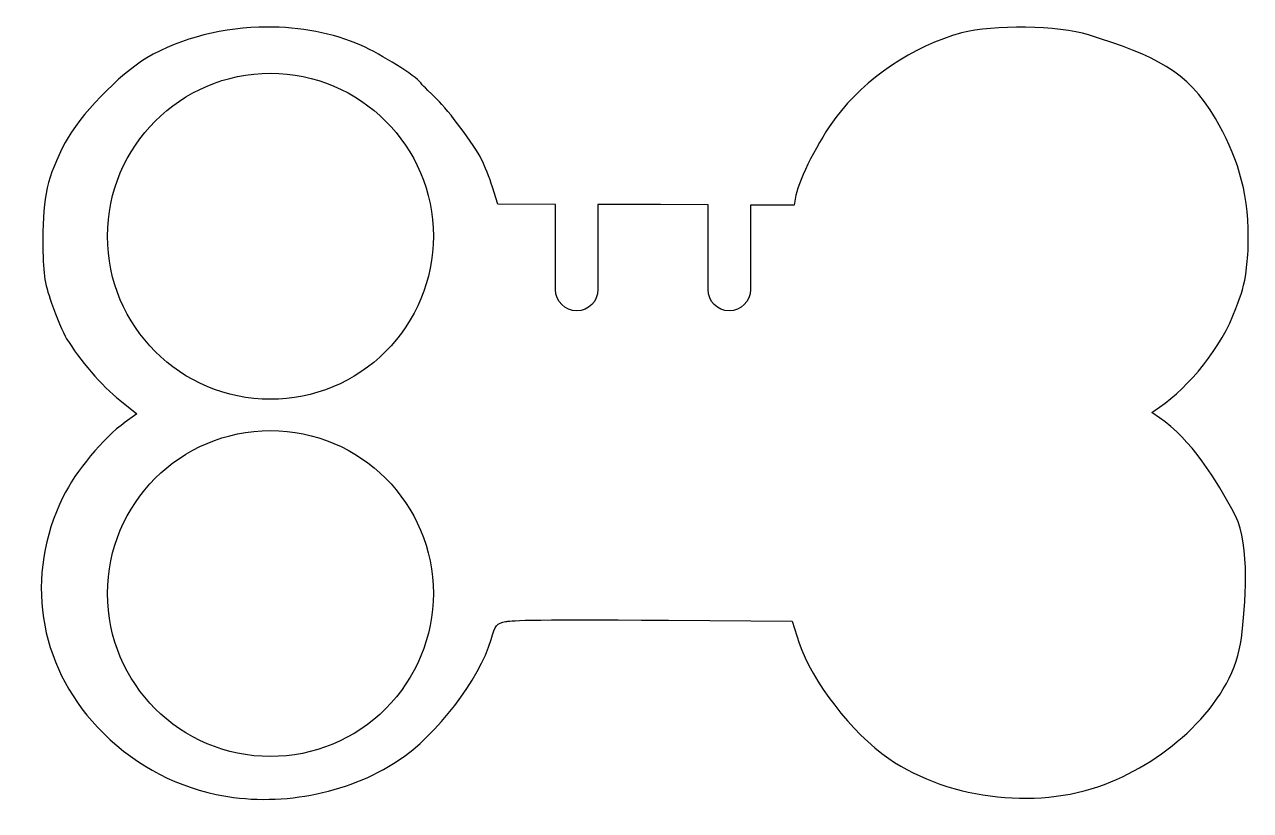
# Model space of a CAD drawing. Extents: x -267 to -205.9, y 128.5 to 167.6.
import ezdxf

# ---------------------------------------------------------------- set-up
doc = ezdxf.new("R2010")
doc.units = 0
doc.layers.add('Layer_1', color=7, linetype='CONTINUOUS')

msp = doc.modelspace()

# ---------------------------------------------------------------- linework, layer by layer
at = {"layer": 'Layer_1', "color": 7}
for points in [[(-254.900134, 167.468819), (-254.900134, 167.468819)], [(-254.723194, 165.163086), (-254.723194, 165.163086)], [(-240.525543, 154.396199), (-240.525543, 158.638902), (-243.397924, 158.64276), (-243.662508, 159.489426)], [(-228.54598, 159.10027), (-228.64134, 158.593151), (-230.812027, 158.605828), (-230.812027, 154.396199)], [(-232.92759, 154.396199), (-232.92759, 158.618508), (-235.29892, 158.632286), (-238.40998, 158.636147), (-238.40998, 154.396199)], [(-262.226338, 148.887904), (-261.380221, 148.213768), (-261.952935, 147.797047)], [(-210.440214, 148.019187), (-210.82055, 148.281566), (-210.440214, 148.544496)], [(-254.723194, 147.378125), (-254.723194, 147.378125)], [(-234.903699, 137.935808), (-228.731741, 137.892261), (-228.383925, 136.795895)]]:
    msp.add_lwpolyline(points, dxfattribs=at)
for points in [[(-254.900134, 167.468819), (-257.020308, 167.45945), (-259.160834, 166.936955), (-260.884678, 165.92652)], [(-250.195512, 166.547186), (-251.614328, 167.172797), (-253.251109, 167.476098), (-254.900134, 167.468819)], [(-213.984527, 167.07856), (-215.444767, 167.543941), (-218.747532, 167.592399), (-220.295391, 167.173369)], [(-220.295391, 167.173369), (-222.708828, 166.52), (-225.118411, 164.907613), (-226.565466, 162.958776)], [(-207.651062, 162.906963), (-209.084782, 165.339439), (-210.647235, 166.014957), (-213.984527, 167.07856)], [(-247.239344, 164.687387), (-247.493327, 165.035076), (-249.196916, 166.106869), (-250.195512, 166.547186)], [(-260.884678, 165.92652), (-262.217007, 165.145569), (-264.280675, 163.00795), (-264.94438, 161.721299)], [(-262.837634, 157.048647), (-262.837437, 161.530047), (-259.204594, 165.16289), (-254.723194, 165.163086)], [(-254.723194, 165.163086), (-250.241579, 165.163196), (-246.608398, 161.530263), (-246.608202, 157.048647)], [(-246.424097, 163.861116), (-247.239384, 164.687226), (-247.096915, 164.499387), (-247.239344, 164.687387)], [(-244.202701, 160.874632), (-244.576826, 161.603152), (-245.847675, 163.311477), (-246.424097, 163.861116)], [(-226.565466, 162.958776), (-227.424858, 161.801385), (-228.386965, 159.909991), (-228.54598, 159.10027)], [(-206.01616, 157.000139), (-206.018982, 159.385696), (-206.623626, 161.163797), (-207.651062, 162.906963)], [(-264.94438, 161.721299), (-265.850009, 159.965651), (-266.057798, 159.057813), (-266.055077, 156.872809)], [(-243.662508, 159.489426), (-243.807765, 159.955031), (-244.050538, 160.578338), (-244.202701, 160.874632)], [(-254.723194, 148.933655), (-259.20481, 148.933851), (-262.837743, 152.567032), (-262.837634, 157.048647)], [(-246.608202, 157.048647), (-246.60815, 154.896401), (-247.463103, 152.832291), (-248.98497, 151.310423)], [(-206.099943, 155.49973), (-206.054692, 155.876234), (-206.015426, 156.350771), (-206.01616, 157.000139)], [(-266.055077, 156.872809), (-266.052819, 155.17021), (-266.00336, 154.807315), (-265.624578, 153.717652)], [(-206.637379, 153.459684), (-206.365896, 154.206621), (-206.220475, 154.496836), (-206.099943, 155.49973)], [(-239.46776, 153.338416), (-240.053752, 153.338416), (-240.525543, 153.810209), (-240.525543, 154.396199)], [(-238.40998, 154.396199), (-238.40998, 153.810209), (-238.88177, 153.338416), (-239.46776, 153.338416)], [(-231.86981, 153.338416), (-232.455796, 153.338416), (-232.92759, 153.810207), (-232.92759, 154.396199)], [(-230.812027, 154.396199), (-230.812027, 153.810207), (-231.28382, 153.338416), (-231.86981, 153.338416)], [(-265.624578, 153.717652), (-265.389157, 153.040412), (-265.051114, 152.243439), (-264.873272, 151.947148)], [(-210.440214, 148.544496), (-208.946716, 149.576752), (-207.350631, 151.497297), (-206.637379, 153.459684)], [(-264.873272, 151.947148), (-264.274111, 150.948916), (-263.077904, 149.566301), (-262.226338, 148.887904)], [(-248.98497, 151.310423), (-250.506838, 149.788556), (-252.570949, 148.933602), (-254.723194, 148.933655)], [(-261.952935, 147.797047), (-263.077472, 146.978648), (-264.413492, 145.372188), (-265.05848, 144.063668)], [(-206.656119, 143.125499), (-207.626777, 144.984073), (-208.891084, 146.960509), (-210.440214, 148.019187)], [(-262.837634, 139.263686), (-262.837437, 143.745085), (-259.204594, 147.377929), (-254.723194, 147.378125)], [(-254.723194, 147.378125), (-250.241579, 147.378234), (-246.608398, 143.745301), (-246.608202, 139.263686)], [(-265.05848, 144.063668), (-266.971791, 140.182026), (-266.303105, 135.736422), (-263.335381, 132.612171)], [(-206.363423, 137.045594), (-206.168303, 138.621416), (-205.909153, 141.695253), (-206.656119, 143.125499)], [(-254.723194, 131.148693), (-259.20481, 131.14889), (-262.837743, 134.78207), (-262.837634, 139.263686)], [(-246.608202, 139.263686), (-246.60815, 137.11144), (-247.463103, 135.047329), (-248.98497, 133.525462)], [(-243.732513, 136.973385), (-243.524143, 137.687754), (-243.444389, 137.78597), (-243.007665, 137.863598)], [(-243.007665, 137.863598), (-242.737711, 137.911582), (-242.464697, 137.989136), (-234.903699, 137.935808)], [(-248.355005, 130.949154), (-246.450561, 132.209022), (-244.307679, 135.001526), (-243.732513, 136.973385)], [(-228.383925, 136.795895), (-227.78654, 134.935929), (-225.758843, 132.313633), (-223.926245, 131.052783)], [(-212.864457, 129.883655), (-209.791235, 131.16826), (-206.751016, 133.915369), (-206.363423, 137.045594)], [(-248.98497, 133.525462), (-250.506838, 132.003594), (-252.570949, 131.148641), (-254.723194, 131.148693)], [(-263.335381, 132.612171), (-261.67255, 130.861645), (-259.723088, 129.757849), (-257.421394, 129.26409)], [(-257.421394, 129.26409), (-254.39055, 128.613898), (-250.906246, 129.261448), (-248.355005, 130.949154)], [(-223.926245, 131.052783), (-220.845863, 128.933424), (-216.262661, 128.463205), (-212.864457, 129.883655)]]:
    msp.add_open_spline(points, degree=3, dxfattribs=at)

doc.saveas('drawing.dxf')
